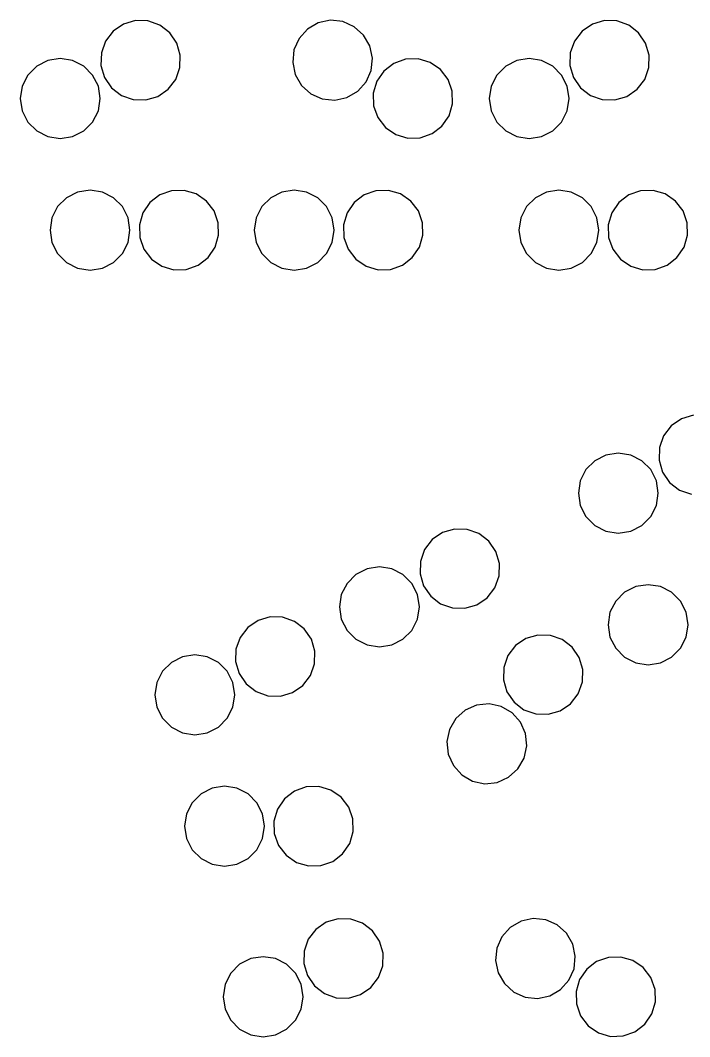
# Model space of a CAD drawing. Header units: metres. Extents: x -351 to 351, y -124 to 360.
# Drawn here: x -323.1 to -239.4, y -21.3 to 105.7 of the extents above; entities that cross this region are included whole.
import ezdxf

# ---------------------------------------------------------------- set-up
doc = ezdxf.new("R2010")
doc.units = ezdxf.units.M

msp = doc.modelspace()

# ---------------------------------------------------------------- linework, layer by layer
for p, q in [((-308.71017, 105.704384, -623.5383), (-310.21045, 105.261314, -623.5383)), ((-307.1464, 105.662155, -623.5383), (-308.71017, 105.704384, -623.5383)), ((-305.6722, 105.13876, -623.5383), (-307.1464, 105.662155, -623.5383)), ((-284.32867, 105.73934, -623.5383), (-285.8583, 105.41159, -623.5383)), ((-282.77264, 105.57837, -623.5383), (-284.32867, 105.73934, -623.5383)), ((-281.3425, 104.94443, -623.5383), (-282.77264, 105.57837, -623.5383)), ((-250.07497, 105.704384, -623.5383), (-251.57526, 105.261314, -623.5383)), ((-248.51118, 105.662155, -623.5383), (-250.07497, 105.704384, -623.5383)), ((-247.037, 105.13876, -623.5383), (-248.51118, 105.662155, -623.5383)), ((-311.5004, 104.37631, -623.5383), (-312.4537, 103.13602, -623.5383)), ((-310.21045, 105.261314, -623.5383), (-311.5004, 104.37631, -623.5383)), ((-304.4319, 104.18543, -623.5383), (-305.6722, 105.13876, -623.5383)), ((-287.2118, 104.627205, -623.5383), (-288.25665, 103.46296, -623.5383)), ((-285.8583, 105.41159, -623.5383), (-287.2118, 104.627205, -623.5383)), ((-280.17825, 103.89958, -623.5383), (-281.3425, 104.94443, -623.5383)), ((-252.8652, 104.37631, -623.5383), (-253.81853, 103.13602, -623.5383)), ((-251.57526, 105.261314, -623.5383), (-252.8652, 104.37631, -623.5383)), ((-245.7967, 104.18543, -623.5383), (-247.037, 105.13876, -623.5383)), ((-312.4537, 103.13602, -623.5383), (-312.9771, 101.66183, -623.5383)), ((-303.5469, 102.89549, -623.5383), (-304.4319, 104.18543, -623.5383)), ((-288.25665, 103.46296, -623.5383), (-288.89056, 102.03282, -623.5383)), ((-279.39386, 102.546104, -623.5383), (-280.17825, 103.89958, -623.5383)), ((-253.81853, 103.13602, -623.5383), (-254.34192, 101.66183, -623.5383)), ((-244.91171, 102.89549, -623.5383), (-245.7967, 104.18543, -623.5383)), ((-312.9771, 101.66183, -623.5383), (-313.01935, 100.09805, -623.5383)), ((-303.10382, 101.3952, -623.5383), (-303.5469, 102.89549, -623.5383)), ((-288.89056, 102.03282, -623.5383), (-289.05154, 100.47678, -623.5383)), ((-279.06613, 101.01648, -623.5383), (-279.39386, 102.546104, -623.5383)), ((-254.34192, 101.66183, -623.5383), (-254.38416, 100.09805, -623.5383)), ((-244.46863, 101.3952, -623.5383), (-244.91171, 102.89549, -623.5383)), ((-319.65262, 100.72032, -623.5383), (-321.04648, 100.01012, -623.5383)), ((-318.10754, 100.965034, -623.5383), (-319.65262, 100.72032, -623.5383)), ((-316.56247, 100.72032, -623.5383), (-318.10754, 100.965034, -623.5383)), ((-315.1686, 100.01012, -623.5383), (-316.56247, 100.72032, -623.5383)), ((-303.14606, 99.83143, -623.5383), (-303.10382, 101.3952, -623.5383)), ((-289.05154, 100.47678, -623.5383), (-288.72382, 98.94715, -623.5383)), ((-279.2271, 99.460434, -623.5383), (-279.06613, 101.01648, -623.5383)), ((-274.92807, 100.88056, -623.5383), (-276.40225, 100.35717, -623.5383)), ((-273.3643, 100.92279, -623.5383), (-274.92807, 100.88056, -623.5383)), ((-271.864, 100.47972, -623.5383), (-273.3643, 100.92279, -623.5383)), ((-270.57407, 99.59472, -623.5383), (-271.864, 100.47972, -623.5383)), ((-261.01743, 100.72032, -623.5383), (-262.4113, 100.01012, -623.5383)), ((-259.47235, 100.965034, -623.5383), (-261.01743, 100.72032, -623.5383)), ((-257.92728, 100.72032, -623.5383), (-259.47235, 100.965034, -623.5383)), ((-256.53342, 100.01012, -623.5383), (-257.92728, 100.72032, -623.5383)), ((-244.51086, 99.83143, -623.5383), (-244.46863, 101.3952, -623.5383)), ((-321.04648, 100.01012, -623.5383), (-322.15262, 98.90396, -623.5383)), ((-314.06247, 98.90396, -623.5383), (-315.1686, 100.01012, -623.5383)), ((-313.01935, 100.09805, -623.5383), (-312.57626, 98.59776, -623.5383)), ((-303.66946, 98.35724, -623.5383), (-303.14606, 99.83143, -623.5383)), ((-279.86102, 98.0303, -623.5383), (-279.2271, 99.460434, -623.5383)), ((-277.64258, 99.40384, -623.5383), (-278.52756, 98.1139, -623.5383)), ((-276.40225, 100.35717, -623.5383), (-277.64258, 99.40384, -623.5383)), ((-269.62076, 98.35442, -623.5383), (-270.57407, 99.59472, -623.5383)), ((-262.4113, 100.01012, -623.5383), (-263.51743, 98.90396, -623.5383)), ((-255.42726, 98.90396, -623.5383), (-256.53342, 100.01012, -623.5383)), ((-254.38416, 100.09805, -623.5383), (-253.94107, 98.59776, -623.5383)), ((-245.03426, 98.35724, -623.5383), (-244.51086, 99.83143, -623.5383)), ((-322.15262, 98.90396, -623.5383), (-322.86282, 97.51012, -623.5383)), ((-313.35226, 97.51012, -623.5383), (-314.06247, 98.90396, -623.5383)), ((-312.57626, 98.59776, -623.5383), (-311.69128, 97.30782, -623.5383)), ((-304.62277, 97.11694, -623.5383), (-303.66946, 98.35724, -623.5383)), ((-288.72382, 98.94715, -623.5383), (-287.93942, 97.59367, -623.5383)), ((-280.90588, 96.86605, -623.5383), (-279.86102, 98.0303, -623.5383)), ((-278.52756, 98.1139, -623.5383), (-278.97064, 96.61361, -623.5383)), ((-269.09735, 96.88023, -623.5383), (-269.62076, 98.35442, -623.5383)), ((-263.51743, 98.90396, -623.5383), (-264.22763, 97.51012, -623.5383)), ((-254.71707, 97.51012, -623.5383), (-255.42726, 98.90396, -623.5383)), ((-253.94107, 98.59776, -623.5383), (-253.05608, 97.30782, -623.5383)), ((-245.98758, 97.11694, -623.5383), (-245.03426, 98.35724, -623.5383)), ((-322.86282, 97.51012, -623.5383), (-323.10754, 95.965034, -623.5383)), ((-313.10754, 95.965034, -623.5383), (-313.35226, 97.51012, -623.5383)), ((-311.69128, 97.30782, -623.5383), (-310.45096, 96.35449, -623.5383)), ((-305.91272, 96.23194, -623.5383), (-304.62277, 97.11694, -623.5383)), ((-287.93942, 97.59367, -623.5383), (-286.77518, 96.54883, -623.5383)), ((-282.25937, 96.081665, -623.5383), (-280.90588, 96.86605, -623.5383)), ((-278.97064, 96.61361, -623.5383), (-278.9284, 95.049835, -623.5383)), ((-269.0551, 95.31646, -623.5383), (-269.09735, 96.88023, -623.5383)), ((-264.22763, 97.51012, -623.5383), (-264.47235, 95.965034, -623.5383)), ((-254.47235, 95.965034, -623.5383), (-254.71707, 97.51012, -623.5383)), ((-253.05608, 97.30782, -623.5383), (-251.81578, 96.35449, -623.5383)), ((-247.27753, 96.23194, -623.5383), (-245.98758, 97.11694, -623.5383)), ((-323.10754, 95.965034, -623.5383), (-322.86282, 94.41995, -623.5383)), ((-313.35226, 94.41995, -623.5383), (-313.10754, 95.965034, -623.5383)), ((-310.45096, 96.35449, -623.5383), (-308.97678, 95.8311, -623.5383)), ((-308.97678, 95.8311, -623.5383), (-307.413, 95.78887, -623.5383)), ((-307.413, 95.78887, -623.5383), (-305.91272, 96.23194, -623.5383)), ((-286.77518, 96.54883, -623.5383), (-285.34503, 95.91489, -623.5383)), ((-285.34503, 95.91489, -623.5383), (-283.789, 95.753914, -623.5383)), ((-283.789, 95.753914, -623.5383), (-282.25937, 96.081665, -623.5383)), ((-269.4982, 93.81617, -623.5383), (-269.0551, 95.31646, -623.5383)), ((-264.47235, 95.965034, -623.5383), (-264.22763, 94.41995, -623.5383)), ((-254.71707, 94.41995, -623.5383), (-254.47235, 95.965034, -623.5383)), ((-251.81578, 96.35449, -623.5383), (-250.34158, 95.8311, -623.5383)), ((-250.34158, 95.8311, -623.5383), (-248.77782, 95.78887, -623.5383)), ((-248.77782, 95.78887, -623.5383), (-247.27753, 96.23194, -623.5383)), ((-322.86282, 94.41995, -623.5383), (-322.15262, 93.02611, -623.5383)), ((-314.06247, 93.02611, -623.5383), (-313.35226, 94.41995, -623.5383)), ((-278.9284, 95.049835, -623.5383), (-278.405, 93.575645, -623.5383)), ((-264.22763, 94.41995, -623.5383), (-263.51743, 93.02611, -623.5383)), ((-255.42726, 93.02611, -623.5383), (-254.71707, 94.41995, -623.5383)), ((-322.15262, 93.02611, -623.5383), (-321.04648, 91.91995, -623.5383)), ((-315.1686, 91.919945, -623.5383), (-314.06247, 93.02611, -623.5383)), ((-278.405, 93.575645, -623.5383), (-277.4517, 92.33535, -623.5383)), ((-270.38318, 92.52623, -623.5383), (-269.4982, 93.81617, -623.5383)), ((-263.51743, 93.02611, -623.5383), (-262.4113, 91.91995, -623.5383)), ((-256.53342, 91.919945, -623.5383), (-255.42726, 93.02611, -623.5383)), ((-321.04648, 91.91995, -623.5383), (-319.65262, 91.20975, -623.5383)), ((-316.56247, 91.20975, -623.5383), (-315.1686, 91.919945, -623.5383)), ((-277.4517, 92.33535, -623.5383), (-276.16174, 91.45035, -623.5383)), ((-273.0977, 91.04951, -623.5383), (-271.6235, 91.5729, -623.5383)), ((-271.6235, 91.5729, -623.5383), (-270.38318, 92.52623, -623.5383)), ((-262.4113, 91.91995, -623.5383), (-261.01743, 91.20975, -623.5383)), ((-257.92728, 91.20975, -623.5383), (-256.53342, 91.919945, -623.5383)), ((-319.65262, 91.20975, -623.5383), (-318.10754, 90.965034, -623.5383)), ((-318.10754, 90.965034, -623.5383), (-316.56247, 91.20975, -623.5383)), ((-276.16174, 91.45035, -623.5383), (-274.66147, 91.00728, -623.5383)), ((-274.66147, 91.00728, -623.5383), (-273.0977, 91.04951, -623.5383)), ((-261.01743, 91.20975, -623.5383), (-259.47235, 90.965034, -623.5383)), ((-259.47235, 90.965034, -623.5383), (-257.92728, 91.20975, -623.5383)), ((-315.93896, 84.277084, -623.5383), (-317.33282, 83.56688, -623.5383)), ((-314.3939, 84.5218, -623.5383), (-315.93896, 84.277084, -623.5383)), ((-312.84882, 84.277084, -623.5383), (-314.3939, 84.5218, -623.5383)), ((-311.45496, 83.56688, -623.5383), (-312.84882, 84.277084, -623.5383)), ((-305.6574, 83.91393, -623.5383), (-306.89774, 82.9606, -623.5383)), ((-304.18323, 84.437325, -623.5383), (-305.6574, 83.91393, -623.5383)), ((-302.61945, 84.47955, -623.5383), (-304.18323, 84.437325, -623.5383)), ((-301.11917, 84.03648, -623.5383), (-302.61945, 84.47955, -623.5383)), ((-299.82922, 83.15148, -623.5383), (-301.11917, 84.03648, -623.5383)), ((-290.39746, 84.277084, -623.5383), (-291.79132, 83.56688, -623.5383)), ((-288.8524, 84.5218, -623.5383), (-290.39746, 84.277084, -623.5383)), ((-287.3073, 84.277084, -623.5383), (-288.8524, 84.5218, -623.5383)), ((-285.91345, 83.56688, -623.5383), (-287.3073, 84.277084, -623.5383)), ((-280.1159, 83.91393, -623.5383), (-281.35623, 82.9606, -623.5383)), ((-278.64172, 84.437325, -623.5383), (-280.1159, 83.91393, -623.5383)), ((-277.07794, 84.47955, -623.5383), (-278.64172, 84.437325, -623.5383)), ((-275.57767, 84.03648, -623.5383), (-277.07794, 84.47955, -623.5383)), ((-274.28772, 83.15148, -623.5383), (-275.57767, 84.03648, -623.5383)), ((-257.3038, 84.277084, -623.5383), (-258.69763, 83.56688, -623.5383)), ((-255.75871, 84.5218, -623.5383), (-257.3038, 84.277084, -623.5383)), ((-254.21362, 84.277084, -623.5383), (-255.75871, 84.5218, -623.5383)), ((-252.8198, 83.56688, -623.5383), (-254.21362, 84.277084, -623.5383)), ((-247.02222, 83.91393, -623.5383), (-248.26251, 82.9606, -623.5383)), ((-245.54802, 84.437325, -623.5383), (-247.02222, 83.91393, -623.5383)), ((-243.98425, 84.47955, -623.5383), (-245.54802, 84.437325, -623.5383)), ((-242.48396, 84.03648, -623.5383), (-243.98425, 84.47955, -623.5383)), ((-241.19402, 83.15148, -623.5383), (-242.48396, 84.03648, -623.5383)), ((-317.33282, 83.56688, -623.5383), (-318.43896, 82.460724, -623.5383)), ((-310.34882, 82.460724, -623.5383), (-311.45496, 83.56688, -623.5383)), ((-306.89774, 82.9606, -623.5383), (-307.7827, 81.67066, -623.5383)), ((-298.87592, 81.91119, -623.5383), (-299.82922, 83.15148, -623.5383)), ((-291.79132, 83.56688, -623.5383), (-292.89746, 82.460724, -623.5383)), ((-284.8073, 82.460724, -623.5383), (-285.91345, 83.56688, -623.5383)), ((-281.35623, 82.9606, -623.5383), (-282.2412, 81.67066, -623.5383)), ((-273.3344, 81.91119, -623.5383), (-274.28772, 83.15148, -623.5383)), ((-258.69763, 83.56688, -623.5383), (-259.8038, 82.460724, -623.5383)), ((-251.71362, 82.460724, -623.5383), (-252.8198, 83.56688, -623.5383)), ((-248.26251, 82.9606, -623.5383), (-249.14752, 81.67066, -623.5383)), ((-240.24069, 81.91119, -623.5383), (-241.19402, 83.15148, -623.5383)), ((-318.43896, 82.460724, -623.5383), (-319.14917, 81.06688, -623.5383)), ((-309.6386, 81.06688, -623.5383), (-310.34882, 82.460724, -623.5383)), ((-307.7827, 81.67066, -623.5383), (-308.2258, 80.17037, -623.5383)), ((-298.3525, 80.437, -623.5383), (-298.87592, 81.91119, -623.5383)), ((-292.89746, 82.460724, -623.5383), (-293.60767, 81.06688, -623.5383)), ((-284.0971, 81.06688, -623.5383), (-284.8073, 82.460724, -623.5383)), ((-282.2412, 81.67066, -623.5383), (-282.6843, 80.17037, -623.5383)), ((-272.811, 80.437, -623.5383), (-273.3344, 81.91119, -623.5383)), ((-259.8038, 82.460724, -623.5383), (-260.514, 81.06688, -623.5383)), ((-251.00343, 81.06688, -623.5383), (-251.71362, 82.460724, -623.5383)), ((-249.14752, 81.67066, -623.5383), (-249.59059, 80.17037, -623.5383)), ((-239.7173, 80.437, -623.5383), (-240.24069, 81.91119, -623.5383)), ((-319.14917, 81.06688, -623.5383), (-319.3939, 79.5218, -623.5383)), ((-309.3939, 79.5218, -623.5383), (-309.6386, 81.06688, -623.5383)), ((-308.2258, 80.17037, -623.5383), (-308.18356, 78.6066, -623.5383)), ((-298.31027, 78.87322, -623.5383), (-298.3525, 80.437, -623.5383)), ((-293.60767, 81.06688, -623.5383), (-293.8524, 79.5218, -623.5383)), ((-283.8524, 79.5218, -623.5383), (-284.0971, 81.06688, -623.5383)), ((-282.6843, 80.17037, -623.5383), (-282.64206, 78.6066, -623.5383)), ((-272.76877, 78.87322, -623.5383), (-272.811, 80.437, -623.5383)), ((-260.514, 81.06688, -623.5383), (-260.75873, 79.5218, -623.5383)), ((-250.75871, 79.5218, -623.5383), (-251.00343, 81.06688, -623.5383)), ((-249.59059, 80.17037, -623.5383), (-249.54836, 78.6066, -623.5383)), ((-239.67506, 78.87322, -623.5383), (-239.7173, 80.437, -623.5383)), ((-319.3939, 79.5218, -623.5383), (-319.14917, 77.976715, -623.5383)), ((-309.6386, 77.976715, -623.5383), (-309.3939, 79.5218, -623.5383)), ((-298.75336, 77.37293, -623.5383), (-298.31027, 78.87322, -623.5383)), ((-293.8524, 79.5218, -623.5383), (-293.60767, 77.976715, -623.5383)), ((-284.0971, 77.976715, -623.5383), (-283.8524, 79.5218, -623.5383)), ((-273.21185, 77.37293, -623.5383), (-272.76877, 78.87322, -623.5383)), ((-260.75873, 79.5218, -623.5383), (-260.514, 77.976715, -623.5383)), ((-251.00343, 77.976715, -623.5383), (-250.75871, 79.5218, -623.5383)), ((-240.11813, 77.37293, -623.5383), (-239.67506, 78.87322, -623.5383)), ((-319.14917, 77.976715, -623.5383), (-318.43896, 76.58287, -623.5383)), ((-310.34882, 76.58287, -623.5383), (-309.6386, 77.976715, -623.5383)), ((-308.18356, 78.6066, -623.5383), (-307.66016, 77.13241, -623.5383)), ((-293.60767, 77.976715, -623.5383), (-292.89746, 76.58287, -623.5383)), ((-284.8073, 76.58287, -623.5383), (-284.0971, 77.976715, -623.5383)), ((-282.64206, 78.6066, -623.5383), (-282.11865, 77.13241, -623.5383)), ((-260.514, 77.976715, -623.5383), (-259.8038, 76.58287, -623.5383)), ((-251.71362, 76.58287, -623.5383), (-251.00343, 77.976715, -623.5383)), ((-249.54836, 78.6066, -623.5383), (-249.02496, 77.13241, -623.5383)), ((-318.43896, 76.58287, -623.5383), (-317.33282, 75.476715, -623.5383)), ((-311.45496, 75.476715, -623.5383), (-310.34882, 76.58287, -623.5383)), ((-307.66016, 77.13241, -623.5383), (-306.70685, 75.89211, -623.5383)), ((-299.63834, 76.08299, -623.5383), (-298.75336, 77.37293, -623.5383)), ((-292.89746, 76.58287, -623.5383), (-291.79132, 75.476715, -623.5383)), ((-285.91345, 75.476715, -623.5383), (-284.8073, 76.58287, -623.5383)), ((-282.11865, 77.13241, -623.5383), (-281.16534, 75.89211, -623.5383)), ((-274.09683, 76.08299, -623.5383), (-273.21185, 77.37293, -623.5383)), ((-259.8038, 76.58287, -623.5383), (-258.69763, 75.476715, -623.5383)), ((-252.8198, 75.476715, -623.5383), (-251.71362, 76.58287, -623.5383)), ((-249.02496, 77.13241, -623.5383), (-248.07164, 75.89211, -623.5383)), ((-241.00314, 76.08299, -623.5383), (-240.11813, 77.37293, -623.5383)), ((-317.33282, 75.476715, -623.5383), (-315.93896, 74.76652, -623.5383)), ((-312.84882, 74.76652, -623.5383), (-311.45496, 75.476715, -623.5383)), ((-306.70685, 75.89211, -623.5383), (-305.4169, 75.00711, -623.5383)), ((-305.4169, 75.00711, -623.5383), (-303.91663, 74.56404, -623.5383)), ((-302.35284, 74.60627, -623.5383), (-300.87866, 75.12966, -623.5383)), ((-300.87866, 75.12966, -623.5383), (-299.63834, 76.08299, -623.5383)), ((-291.79132, 75.476715, -623.5383), (-290.39746, 74.76652, -623.5383)), ((-287.3073, 74.76652, -623.5383), (-285.91345, 75.476715, -623.5383)), ((-281.16534, 75.89211, -623.5383), (-279.8754, 75.00711, -623.5383)), ((-279.8754, 75.00711, -623.5383), (-278.37512, 74.56404, -623.5383)), ((-276.81134, 74.60627, -623.5383), (-275.33716, 75.12966, -623.5383)), ((-275.33716, 75.12966, -623.5383), (-274.09683, 76.08299, -623.5383)), ((-258.69763, 75.476715, -623.5383), (-257.3038, 74.76652, -623.5383)), ((-254.21362, 74.76652, -623.5383), (-252.8198, 75.476715, -623.5383)), ((-248.07164, 75.89211, -623.5383), (-246.7817, 75.00711, -623.5383)), ((-246.7817, 75.00711, -623.5383), (-245.2814, 74.56404, -623.5383)), ((-243.71764, 74.60627, -623.5383), (-242.24344, 75.12966, -623.5383)), ((-242.24344, 75.12966, -623.5383), (-241.00314, 76.08299, -623.5383)), ((-315.93896, 74.76652, -623.5383), (-314.3939, 74.5218, -623.5383)), ((-314.3939, 74.5218, -623.5383), (-312.84882, 74.76652, -623.5383)), ((-303.91663, 74.56404, -623.5383), (-302.35284, 74.60627, -623.5383)), ((-290.39746, 74.76652, -623.5383), (-288.8524, 74.5218, -623.5383)), ((-288.8524, 74.5218, -623.5383), (-287.3073, 74.76652, -623.5383)), ((-278.37512, 74.56404, -623.5383), (-276.81134, 74.60627, -623.5383)), ((-257.3038, 74.76652, -623.5383), (-255.75871, 74.5218, -623.5383)), ((-255.75871, 74.5218, -623.5383), (-254.21362, 74.76652, -623.5383)), ((-245.2814, 74.56404, -623.5383), (-243.71764, 74.60627, -623.5383)), ((-240.43333, 55.927486, -623.5383), (-241.72328, 55.042484, -623.5383)), ((-238.93304, 56.370556, -623.5383), (-240.43333, 55.927486, -623.5383)), ((-241.72328, 55.042484, -623.5383), (-242.6766, 53.80219, -623.5383)), ((-242.6766, 53.80219, -623.5383), (-243.2, 52.328, -623.5383)), ((-243.2, 52.328, -623.5383), (-243.24223, 50.764225, -623.5383)), ((-249.87553, 51.386486, -623.5383), (-251.26936, 50.67629, -623.5383)), ((-248.33044, 51.631203, -623.5383), (-249.87553, 51.386486, -623.5383)), ((-246.78535, 51.386486, -623.5383), (-248.33044, 51.631203, -623.5383)), ((-245.39151, 50.67629, -623.5383), (-246.78535, 51.386486, -623.5383)), ((-252.37553, 49.57013, -623.5383), (-253.08572, 48.17629, -623.5383)), ((-251.26936, 50.67629, -623.5383), (-252.37553, 49.57013, -623.5383)), ((-244.28535, 49.57013, -623.5383), (-245.39151, 50.67629, -623.5383)), ((-243.57516, 48.17629, -623.5383), (-244.28535, 49.57013, -623.5383)), ((-243.24223, 50.764225, -623.5383), (-242.79916, 49.263935, -623.5383)), ((-242.79916, 49.263935, -623.5383), (-241.91415, 47.973995, -623.5383)), ((-253.08572, 48.17629, -623.5383), (-253.33044, 46.631203, -623.5383)), ((-243.33044, 46.631203, -623.5383), (-243.57516, 48.17629, -623.5383)), ((-241.91415, 47.973995, -623.5383), (-240.67386, 47.020668, -623.5383)), ((-240.67386, 47.020668, -623.5383), (-239.19966, 46.497272, -623.5383)), ((-253.33044, 46.631203, -623.5383), (-253.08572, 45.086117, -623.5383)), ((-243.57516, 45.086117, -623.5383), (-243.33044, 46.631203, -623.5383)), ((-253.08572, 45.086117, -623.5383), (-252.37553, 43.692276, -623.5383)), ((-244.28535, 43.692276, -623.5383), (-243.57516, 45.086117, -623.5383)), ((-252.37553, 43.692276, -623.5383), (-251.26938, 42.586117, -623.5383)), ((-245.39153, 42.586117, -623.5383), (-244.28535, 43.692276, -623.5383)), ((-268.81458, 42.147797, -623.5383), (-270.31485, 41.704727, -623.5383)), ((-267.2508, 42.105568, -623.5383), (-268.81458, 42.147797, -623.5383)), ((-265.7766, 41.582172, -623.5383), (-267.2508, 42.105568, -623.5383)), ((-251.26938, 42.586117, -623.5383), (-249.87553, 41.87592, -623.5383)), ((-246.78535, 41.87592, -623.5383), (-245.39153, 42.586117, -623.5383)), ((-271.6048, 40.819725, -623.5383), (-272.5581, 39.57943, -623.5383)), ((-270.31485, 41.704727, -623.5383), (-271.6048, 40.819725, -623.5383)), ((-264.5363, 40.628845, -623.5383), (-265.7766, 41.582172, -623.5383)), ((-249.87553, 41.87592, -623.5383), (-248.33044, 41.631203, -623.5383)), ((-248.33044, 41.631203, -623.5383), (-246.78535, 41.87592, -623.5383)), ((-272.5581, 39.57943, -623.5383), (-273.0815, 38.10524, -623.5383)), ((-263.6513, 39.338905, -623.5383), (-264.5363, 40.628845, -623.5383)), ((-263.20822, 37.838615, -623.5383), (-263.6513, 39.338905, -623.5383)), ((-279.75702, 37.163727, -623.5383), (-281.15088, 36.45353, -623.5383)), ((-278.21194, 37.408443, -623.5383), (-279.75702, 37.163727, -623.5383)), ((-276.66687, 37.163727, -623.5383), (-278.21194, 37.408443, -623.5383)), ((-275.273, 36.45353, -623.5383), (-276.66687, 37.163727, -623.5383)), ((-273.0815, 38.10524, -623.5383), (-273.12375, 36.541466, -623.5383)), ((-263.25046, 36.27484, -623.5383), (-263.20822, 37.838615, -623.5383)), ((-281.15088, 36.45353, -623.5383), (-282.25702, 35.34737, -623.5383)), ((-274.16687, 35.34737, -623.5383), (-275.273, 36.45353, -623.5383)), ((-273.12375, 36.541466, -623.5383), (-272.68066, 35.041176, -623.5383)), ((-263.77386, 34.80065, -623.5383), (-263.25046, 36.27484, -623.5383)), ((-282.25702, 35.34737, -623.5383), (-282.96722, 33.95353, -623.5383)), ((-273.45667, 33.95353, -623.5383), (-274.16687, 35.34737, -623.5383)), ((-272.68066, 35.041176, -623.5383), (-271.7957, 33.751236, -623.5383)), ((-264.72717, 33.560352, -623.5383), (-263.77386, 34.80065, -623.5383)), ((-246.16188, 34.943245, -623.5383), (-247.55571, 34.233047, -623.5383)), ((-244.61679, 35.187965, -623.5383), (-246.16188, 34.943245, -623.5383)), ((-243.0717, 34.943245, -623.5383), (-244.61679, 35.187965, -623.5383)), ((-241.67786, 34.233047, -623.5383), (-243.0717, 34.943245, -623.5383)), ((-282.96722, 33.95353, -623.5383), (-283.21194, 32.408443, -623.5383)), ((-273.21194, 32.408443, -623.5383), (-273.45667, 33.95353, -623.5383)), ((-271.7957, 33.751236, -623.5383), (-270.55536, 32.797905, -623.5383)), ((-266.01712, 32.675354, -623.5383), (-264.72717, 33.560352, -623.5383)), ((-248.66188, 33.12689, -623.5383), (-249.37207, 31.73305, -623.5383)), ((-247.55571, 34.233047, -623.5383), (-248.66188, 33.12689, -623.5383)), ((-240.5717, 33.12689, -623.5383), (-241.67786, 34.233047, -623.5383)), ((-239.86151, 31.73305, -623.5383), (-240.5717, 33.12689, -623.5383)), ((-283.21194, 32.408443, -623.5383), (-282.96722, 30.863358, -623.5383)), ((-273.45667, 30.863358, -623.5383), (-273.21194, 32.408443, -623.5383)), ((-270.55536, 32.797905, -623.5383), (-269.08118, 32.274513, -623.5383)), ((-269.08118, 32.274513, -623.5383), (-267.5174, 32.232285, -623.5383)), ((-267.5174, 32.232285, -623.5383), (-266.01712, 32.675354, -623.5383)), ((-293.37723, 30.727694, -623.5383), (-294.66718, 29.842693, -623.5383)), ((-291.87695, 31.170765, -623.5383), (-293.37723, 30.727694, -623.5383)), ((-290.31317, 31.128536, -623.5383), (-291.87695, 31.170765, -623.5383)), ((-288.839, 30.60514, -623.5383), (-290.31317, 31.128536, -623.5383)), ((-287.59866, 29.651814, -623.5383), (-288.839, 30.60514, -623.5383)), ((-282.96722, 30.863358, -623.5383), (-282.25702, 29.469517, -623.5383)), ((-274.16687, 29.469517, -623.5383), (-273.45667, 30.863358, -623.5383)), ((-249.37207, 31.73305, -623.5383), (-249.61679, 30.187963, -623.5383)), ((-239.61679, 30.187963, -623.5383), (-239.86151, 31.73305, -623.5383)), ((-294.66718, 29.842693, -623.5383), (-295.62048, 28.602396, -623.5383)), ((-286.71368, 28.361872, -623.5383), (-287.59866, 29.651814, -623.5383)), ((-282.25702, 29.469517, -623.5383), (-281.15088, 28.363358, -623.5383)), ((-275.273, 28.363358, -623.5383), (-274.16687, 29.469517, -623.5383)), ((-249.61679, 30.187963, -623.5383), (-249.37207, 28.642878, -623.5383)), ((-239.86151, 28.64288, -623.5383), (-239.61679, 30.187963, -623.5383)), ((-295.62048, 28.602396, -623.5383), (-296.1439, 27.128206, -623.5383)), ((-286.2706, 26.861582, -623.5383), (-286.71368, 28.361872, -623.5383)), ((-281.15088, 28.363358, -623.5383), (-279.75702, 27.65316, -623.5383)), ((-276.66687, 27.65316, -623.5383), (-275.273, 28.363358, -623.5383)), ((-259.8948, 28.45354, -623.5383), (-261.18475, 27.56854, -623.5383)), ((-258.39453, 28.89661, -623.5383), (-259.8948, 28.45354, -623.5383)), ((-256.83075, 28.854382, -623.5383), (-258.39453, 28.89661, -623.5383)), ((-255.35655, 28.330986, -623.5383), (-256.83075, 28.854382, -623.5383)), ((-254.11626, 27.377659, -623.5383), (-255.35655, 28.330986, -623.5383)), ((-249.37207, 28.642878, -623.5383), (-248.66188, 27.249037, -623.5383)), ((-240.5717, 27.249037, -623.5383), (-239.86151, 28.64288, -623.5383)), ((-296.1439, 27.128206, -623.5383), (-296.18613, 25.56443, -623.5383)), ((-286.31284, 25.297808, -623.5383), (-286.2706, 26.861582, -623.5383)), ((-279.75702, 27.65316, -623.5383), (-278.21194, 27.408443, -623.5383)), ((-278.21194, 27.408443, -623.5383), (-276.66687, 27.65316, -623.5383)), ((-261.18475, 27.56854, -623.5383), (-262.13806, 26.328243, -623.5383)), ((-253.23126, 26.087719, -623.5383), (-254.11626, 27.377659, -623.5383)), ((-248.66188, 27.249037, -623.5383), (-247.55573, 26.14288, -623.5383)), ((-241.67787, 26.142878, -623.5383), (-240.5717, 27.249037, -623.5383)), ((-304.21326, 25.476496, -623.5383), (-305.3194, 24.370337, -623.5383)), ((-302.8194, 26.186693, -623.5383), (-304.21326, 25.476496, -623.5383)), ((-301.27432, 26.431412, -623.5383), (-302.8194, 26.186693, -623.5383)), ((-299.72925, 26.186693, -623.5383), (-301.27432, 26.431412, -623.5383)), ((-298.3354, 25.476496, -623.5383), (-299.72925, 26.186693, -623.5383)), ((-297.22925, 24.370337, -623.5383), (-298.3354, 25.476496, -623.5383)), ((-296.18613, 25.56443, -623.5383), (-295.74304, 24.064144, -623.5383)), ((-262.13806, 26.328243, -623.5383), (-262.66147, 24.854053, -623.5383)), ((-252.78818, 24.58743, -623.5383), (-253.23126, 26.087719, -623.5383)), ((-247.55573, 26.14288, -623.5383), (-246.16188, 25.43268, -623.5383)), ((-246.16188, 25.43268, -623.5383), (-244.61679, 25.187963, -623.5383)), ((-244.61679, 25.187963, -623.5383), (-243.0717, 25.43268, -623.5383)), ((-243.0717, 25.43268, -623.5383), (-241.67787, 26.142878, -623.5383)), ((-305.3194, 24.370337, -623.5383), (-306.0296, 22.976496, -623.5383)), ((-296.51904, 22.976496, -623.5383), (-297.22925, 24.370337, -623.5383)), ((-286.83624, 23.82362, -623.5383), (-286.31284, 25.297808, -623.5383)), ((-262.66147, 24.854053, -623.5383), (-262.7037, 23.290277, -623.5383)), ((-252.83041, 23.023655, -623.5383), (-252.78818, 24.58743, -623.5383)), ((-306.0296, 22.976496, -623.5383), (-306.27432, 21.43141, -623.5383)), ((-296.27432, 21.43141, -623.5383), (-296.51904, 22.976496, -623.5383)), ((-295.74304, 24.064144, -623.5383), (-294.85806, 22.7742, -623.5383)), ((-287.78955, 22.58332, -623.5383), (-286.83624, 23.82362, -623.5383)), ((-262.7037, 23.290277, -623.5383), (-262.26062, 21.789991, -623.5383)), ((-253.3538, 21.549467, -623.5383), (-252.83041, 23.023655, -623.5383)), ((-294.85806, 22.7742, -623.5383), (-293.61774, 21.820873, -623.5383)), ((-293.61774, 21.820873, -623.5383), (-292.14355, 21.297478, -623.5383)), ((-290.57977, 21.255249, -623.5383), (-289.0795, 21.69832, -623.5383)), ((-289.0795, 21.69832, -623.5383), (-287.78955, 22.58332, -623.5383)), ((-262.26062, 21.789991, -623.5383), (-261.37564, 20.50005, -623.5383)), ((-306.27432, 21.43141, -623.5383), (-306.0296, 19.886324, -623.5383)), ((-296.51904, 19.886326, -623.5383), (-296.27432, 21.43141, -623.5383)), ((-292.14355, 21.297478, -623.5383), (-290.57977, 21.255249, -623.5383)), ((-261.37564, 20.50005, -623.5383), (-260.1353, 19.546722, -623.5383)), ((-254.30713, 20.309168, -623.5383), (-253.3538, 21.549467, -623.5383)), ((-306.0296, 19.886324, -623.5383), (-305.3194, 18.492483, -623.5383)), ((-297.22925, 18.492483, -623.5383), (-296.51904, 19.886326, -623.5383)), ((-267.47815, 19.501696, -623.5383), (-268.6424, 18.456848, -623.5383)), ((-266.048, 20.135633, -623.5383), (-267.47815, 19.501696, -623.5383)), ((-264.49197, 20.296606, -623.5383), (-266.048, 20.135633, -623.5383)), ((-262.96234, 19.968859, -623.5383), (-264.49197, 20.296606, -623.5383)), ((-261.60886, 19.184471, -623.5383), (-262.96234, 19.968859, -623.5383)), ((-260.564, 18.020226, -623.5383), (-261.60886, 19.184471, -623.5383)), ((-260.1353, 19.546722, -623.5383), (-258.66113, 19.023327, -623.5383)), ((-257.09735, 18.981096, -623.5383), (-255.59708, 19.424168, -623.5383)), ((-255.59708, 19.424168, -623.5383), (-254.30713, 20.309168, -623.5383)), ((-305.3194, 18.492483, -623.5383), (-304.21326, 17.386326, -623.5383)), ((-298.3354, 17.386324, -623.5383), (-297.22925, 18.492483, -623.5383)), ((-268.6424, 18.456848, -623.5383), (-269.4268, 17.103369, -623.5383)), ((-259.93008, 16.590086, -623.5383), (-260.564, 18.020226, -623.5383)), ((-258.66113, 19.023327, -623.5383), (-257.09735, 18.981096, -623.5383)), ((-304.21326, 17.386326, -623.5383), (-302.8194, 16.676126, -623.5383)), ((-302.8194, 16.676126, -623.5383), (-301.27432, 16.431408, -623.5383)), ((-301.27432, 16.431408, -623.5383), (-299.72925, 16.676126, -623.5383)), ((-299.72925, 16.676126, -623.5383), (-298.3354, 17.386324, -623.5383)), ((-269.4268, 17.103369, -623.5383), (-269.75452, 15.573742, -623.5383)), ((-259.7691, 15.034044, -623.5383), (-259.93008, 16.590086, -623.5383)), ((-269.75452, 15.573742, -623.5383), (-269.59354, 14.0177, -623.5383)), ((-269.59354, 14.0177, -623.5383), (-268.95963, 12.587562, -623.5383)), ((-260.09683, 13.504419, -623.5383), (-259.7691, 15.034044, -623.5383)), ((-260.88123, 12.150938, -623.5383), (-260.09683, 13.504419, -623.5383)), ((-268.95963, 12.587562, -623.5383), (-267.91476, 11.423316, -623.5383)), ((-262.04547, 11.106091, -623.5383), (-260.88123, 12.150938, -623.5383)), ((-267.91476, 11.423316, -623.5383), (-266.56128, 10.638927, -623.5383)), ((-266.56128, 10.638927, -623.5383), (-265.03165, 10.31118, -623.5383)), ((-265.03165, 10.31118, -623.5383), (-263.47562, 10.472153, -623.5383)), ((-263.47562, 10.472153, -623.5383), (-262.04547, 11.106091, -623.5383)), ((-300.4996, 9.033253, -623.5383), (-301.60574, 7.927094, -623.5383)), ((-299.10574, 9.743451, -623.5383), (-300.4996, 9.033253, -623.5383)), ((-297.56067, 9.988169, -623.5383), (-299.10574, 9.743451, -623.5383)), ((-296.0156, 9.743451, -623.5383), (-297.56067, 9.988169, -623.5383)), ((-294.62173, 9.033253, -623.5383), (-296.0156, 9.743451, -623.5383)), ((-293.5156, 7.927094, -623.5383), (-294.62173, 9.033253, -623.5383)), ((-288.8242, 9.380301, -623.5383), (-290.0645, 8.426973, -623.5383)), ((-287.35, 9.903696, -623.5383), (-288.8242, 9.380301, -623.5383)), ((-285.78622, 9.945925, -623.5383), (-287.35, 9.903696, -623.5383)), ((-284.28595, 9.502854, -623.5383), (-285.78622, 9.945925, -623.5383)), ((-282.996, 8.617854, -623.5383), (-284.28595, 9.502854, -623.5383)), ((-301.60574, 7.927094, -623.5383), (-302.31595, 6.533253, -623.5383)), ((-292.8054, 6.533253, -623.5383), (-293.5156, 7.927094, -623.5383)), ((-290.0645, 8.426973, -623.5383), (-290.9495, 7.137032, -623.5383)), ((-282.0427, 7.377554, -623.5383), (-282.996, 8.617854, -623.5383)), ((-302.31595, 6.533253, -623.5383), (-302.56067, 4.988167, -623.5383)), ((-292.56067, 4.988168, -623.5383), (-292.8054, 6.533253, -623.5383)), ((-290.9495, 7.137032, -623.5383), (-291.39258, 5.636743, -623.5383)), ((-281.5193, 5.903366, -623.5383), (-282.0427, 7.377554, -623.5383)), ((-291.39258, 5.636743, -623.5383), (-291.35034, 4.072969, -623.5383)), ((-281.47705, 4.339592, -623.5383), (-281.5193, 5.903366, -623.5383)), ((-302.56067, 4.988167, -623.5383), (-302.31595, 3.443083, -623.5383)), ((-292.8054, 3.443083, -623.5383), (-292.56067, 4.988168, -623.5383)), ((-291.35034, 4.072969, -623.5383), (-290.82693, 2.59878, -623.5383)), ((-281.92014, 2.839305, -623.5383), (-281.47705, 4.339592, -623.5383)), ((-302.31595, 3.443083, -623.5383), (-301.60574, 2.049242, -623.5383)), ((-293.5156, 2.049241, -623.5383), (-292.8054, 3.443083, -623.5383)), ((-290.82693, 2.59878, -623.5383), (-289.87363, 1.358481, -623.5383)), ((-282.8051, 1.549362, -623.5383), (-281.92014, 2.839305, -623.5383)), ((-301.60574, 2.049242, -623.5383), (-300.4996, 0.943083, -623.5383)), ((-294.62173, 0.943082, -623.5383), (-293.5156, 2.049241, -623.5383)), ((-289.87363, 1.358481, -623.5383), (-288.58368, 0.473481, -623.5383)), ((-284.04544, 0.596035, -623.5383), (-282.8051, 1.549362, -623.5383)), ((-300.4996, 0.943083, -623.5383), (-299.10574, 0.232885, -623.5383)), ((-299.10574, 0.232885, -623.5383), (-297.56067, -0.011833, -623.5383)), ((-297.56067, -0.011833, -623.5383), (-296.0156, 0.232885, -623.5383)), ((-296.0156, 0.232885, -623.5383), (-294.62173, 0.943082, -623.5383)), ((-288.58368, 0.473481, -623.5383), (-287.0834, 0.03041, -623.5383)), ((-287.0834, 0.03041, -623.5383), (-285.51962, 0.072639, -623.5383)), ((-285.51962, 0.072639, -623.5383), (-284.04544, 0.596035, -623.5383)), ((-284.85184, -7.020792, -623.5383), (-286.14178, -7.905792, -623.5383)), ((-283.35156, -6.577721, -623.5383), (-284.85184, -7.020792, -623.5383)), ((-281.78778, -6.61995, -623.5383), (-283.35156, -6.577721, -623.5383)), ((-280.3136, -7.143345, -623.5383), (-281.78778, -6.61995, -623.5383)), ((-279.07327, -8.096673, -623.5383), (-280.3136, -7.143345, -623.5383)), ((-260.4997, -6.870513, -623.5383), (-261.85318, -7.654902, -623.5383)), ((-258.97006, -6.542765, -623.5383), (-260.4997, -6.870513, -623.5383)), ((-257.41403, -6.703738, -623.5383), (-258.97006, -6.542765, -623.5383)), ((-255.98389, -7.337675, -623.5383), (-257.41403, -6.703738, -623.5383)), ((-254.81964, -8.382523, -623.5383), (-255.98389, -7.337675, -623.5383)), ((-286.14178, -7.905792, -623.5383), (-287.0951, -9.14609, -623.5383)), ((-278.1883, -9.386614, -623.5383), (-279.07327, -8.096673, -623.5383)), ((-262.89804, -8.819146, -623.5383), (-263.53195, -10.249286, -623.5383)), ((-261.85318, -7.654902, -623.5383), (-262.89804, -8.819146, -623.5383)), ((-254.03526, -9.736004, -623.5383), (-254.81964, -8.382523, -623.5383)), ((-287.0951, -9.14609, -623.5383), (-287.6185, -10.620279, -623.5383)), ((-277.7452, -10.886903, -623.5383), (-278.1883, -9.386614, -623.5383)), ((-253.70752, -11.265631, -623.5383), (-254.03526, -9.736004, -623.5383)), ((-292.74893, -11.317075, -623.5383), (-294.294, -11.561792, -623.5383)), ((-291.20386, -11.561792, -623.5383), (-292.74893, -11.317075, -623.5383)), ((-287.6185, -10.620279, -623.5383), (-287.66074, -12.184055, -623.5383)), ((-277.78745, -12.450677, -623.5383), (-277.7452, -10.886903, -623.5383)), ((-263.53195, -10.249286, -623.5383), (-263.69293, -11.805326, -623.5383)), ((-253.86848, -12.821671, -623.5383), (-253.70752, -11.265631, -623.5383)), ((-249.56944, -11.401547, -623.5383), (-251.04364, -11.924942, -623.5383)), ((-248.00568, -11.359318, -623.5383), (-249.56944, -11.401547, -623.5383)), ((-246.50539, -11.802389, -623.5383), (-248.00568, -11.359318, -623.5383)), ((-295.68787, -12.27199, -623.5383), (-296.794, -13.378149, -623.5383)), ((-294.294, -11.561792, -623.5383), (-295.68787, -12.27199, -623.5383)), ((-289.81, -12.27199, -623.5383), (-291.20386, -11.561792, -623.5383)), ((-288.70386, -13.378149, -623.5383), (-289.81, -12.27199, -623.5383)), ((-287.66074, -12.184055, -623.5383), (-287.21765, -13.684342, -623.5383)), ((-278.31085, -13.924867, -623.5383), (-277.78745, -12.450677, -623.5383)), ((-263.69293, -11.805326, -623.5383), (-263.3652, -13.334952, -623.5383)), ((-251.04364, -11.924942, -623.5383), (-252.28394, -12.87827, -623.5383)), ((-245.21544, -12.687389, -623.5383), (-246.50539, -11.802389, -623.5383)), ((-244.26212, -13.927689, -623.5383), (-245.21544, -12.687389, -623.5383)), ((-296.794, -13.378149, -623.5383), (-297.5042, -14.77199, -623.5383)), ((-287.99365, -14.77199, -623.5383), (-288.70386, -13.378149, -623.5383)), ((-287.21765, -13.684342, -623.5383), (-286.33267, -14.974284, -623.5383)), ((-279.26416, -15.165166, -623.5383), (-278.31085, -13.924867, -623.5383)), ((-263.3652, -13.334952, -623.5383), (-262.5808, -14.688435, -623.5383)), ((-254.50243, -14.251811, -623.5383), (-253.86848, -12.821671, -623.5383)), ((-252.28394, -12.87827, -623.5383), (-253.16895, -14.168212, -623.5383)), ((-243.73872, -15.401877, -623.5383), (-244.26212, -13.927689, -623.5383)), ((-297.5042, -14.77199, -623.5383), (-297.74893, -16.317076, -623.5383)), ((-287.74893, -16.317076, -623.5383), (-287.99365, -14.77199, -623.5383)), ((-286.33267, -14.974284, -623.5383), (-285.09235, -15.927612, -623.5383)), ((-280.5541, -16.050165, -623.5383), (-279.26416, -15.165166, -623.5383)), ((-262.5808, -14.688435, -623.5383), (-261.41656, -15.733282, -623.5383)), ((-255.54727, -15.416056, -623.5383), (-254.50243, -14.251811, -623.5383)), ((-253.16895, -14.168212, -623.5383), (-253.61201, -15.6685, -623.5383)), ((-297.74893, -16.317076, -623.5383), (-297.5042, -17.862162, -623.5383)), ((-287.99365, -17.86216, -623.5383), (-287.74893, -16.317076, -623.5383)), ((-285.09235, -15.927612, -623.5383), (-283.61816, -16.451008, -623.5383)), ((-283.61816, -16.451008, -623.5383), (-282.05438, -16.493237, -623.5383)), ((-282.05438, -16.493237, -623.5383), (-280.5541, -16.050165, -623.5383)), ((-261.41656, -15.733282, -623.5383), (-259.98642, -16.367218, -623.5383)), ((-259.98642, -16.367218, -623.5383), (-258.4304, -16.528193, -623.5383)), ((-258.4304, -16.528193, -623.5383), (-256.90076, -16.200443, -623.5383)), ((-256.90076, -16.200443, -623.5383), (-255.54727, -15.416056, -623.5383)), ((-253.61201, -15.6685, -623.5383), (-253.56978, -17.232275, -623.5383)), ((-243.69649, -16.965652, -623.5383), (-243.73872, -15.401877, -623.5383)), ((-253.56978, -17.232275, -623.5383), (-253.04639, -18.706463, -623.5383)), ((-244.13956, -18.465939, -623.5383), (-243.69649, -16.965652, -623.5383)), ((-297.5042, -17.862162, -623.5383), (-296.794, -19.256002, -623.5383)), ((-288.70386, -19.256002, -623.5383), (-287.99365, -17.86216, -623.5383)), ((-253.04639, -18.706463, -623.5383), (-252.09306, -19.946762, -623.5383)), ((-245.02457, -19.755882, -623.5383), (-244.13956, -18.465939, -623.5383)), ((-296.794, -19.256002, -623.5383), (-295.68787, -20.36216, -623.5383)), ((-289.81, -20.362162, -623.5383), (-288.70386, -19.256002, -623.5383)), ((-252.09306, -19.946762, -623.5383), (-250.80312, -20.831762, -623.5383)), ((-246.26486, -20.70921, -623.5383), (-245.02457, -19.755882, -623.5383)), ((-295.68787, -20.36216, -623.5383), (-294.294, -21.07236, -623.5383)), ((-294.294, -21.07236, -623.5383), (-292.74893, -21.317078, -623.5383)), ((-292.74893, -21.317078, -623.5383), (-291.20386, -21.07236, -623.5383)), ((-291.20386, -21.07236, -623.5383), (-289.81, -20.362162, -623.5383)), ((-250.80312, -20.831762, -623.5383), (-249.30283, -21.274834, -623.5383)), ((-249.30283, -21.274834, -623.5383), (-247.73906, -21.232605, -623.5383)), ((-247.73906, -21.232605, -623.5383), (-246.26486, -20.70921, -623.5383))]:
    msp.add_line(p, q)

doc.saveas('drawing.dxf')
